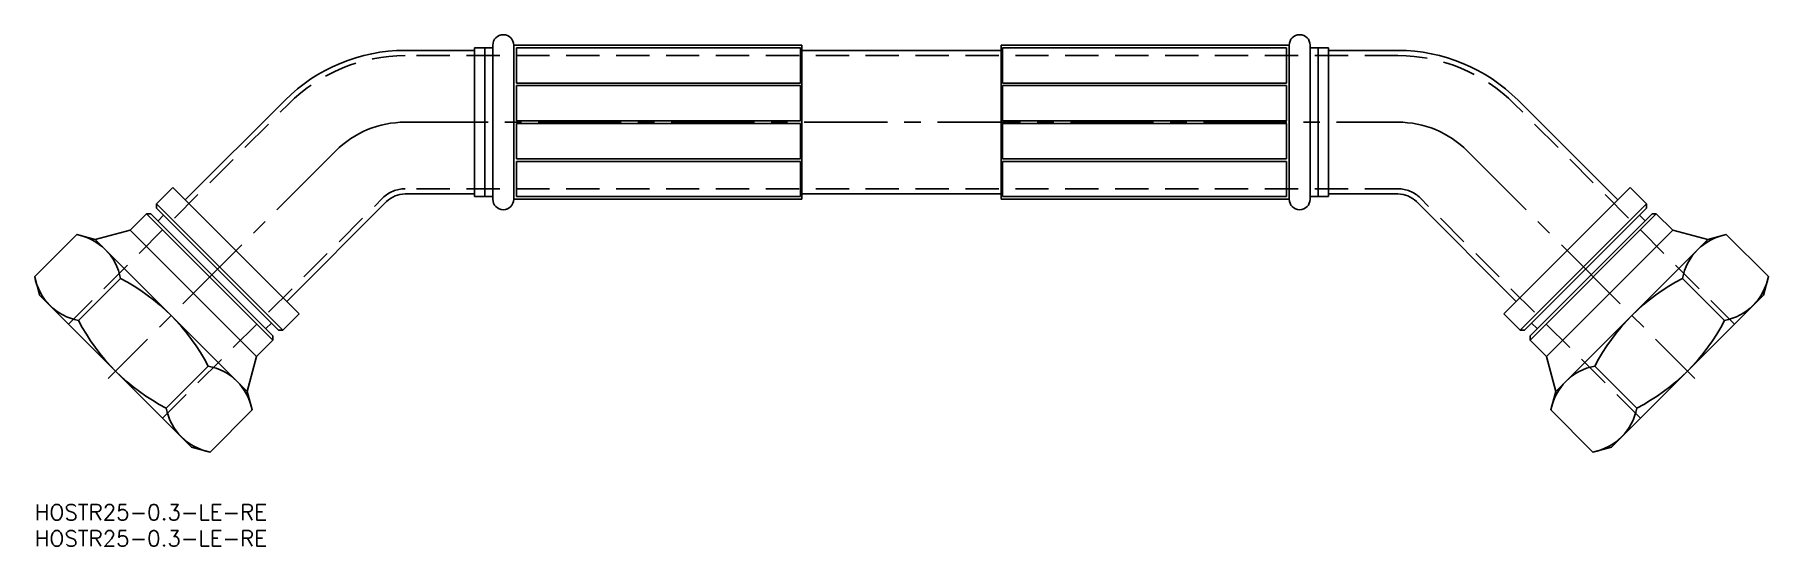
# Model space of a CAD drawing. Extents: x 0 to 331, y -8 to 90.
import ezdxf

# ---------------------------------------------------------------- set-up
doc = ezdxf.new("R2010")
doc.units = 0
doc.header["$LTSCALE"] = 0.5
doc.linetypes.add('CENTER', pattern=[50.8, 31.75, -6.35, 6.35, -6.35])
doc.linetypes.add('DASHED', pattern=[19.05, 12.7, -6.35])
for name, color, linetype in [('MSM_CENTER', 1, 'CENTER'), ('MSM_CONTINUOUS', 7, 'CONTINUOUS'), ('MSM_DASHED', 4, 'DASHED'), ('MSM_PART_NUMBER', 7, 'CONTINUOUS')]:
    doc.layers.add(name, color=color, linetype=linetype)
doc.styles.get("Standard").update_dxf_attribs({"font": 'txt.shx', "height": 3, "bigfont": 'bigfont.shx'})

# ---------------------------------------------------------------- blocks, each defined once
blk = doc.blocks.new('*U2')
at = {"layer": 'MSM_PART_NUMBER'}
blk.add_text('HOSTR25-0.3-LE-RE', height=3, dxfattribs=at).set_placement((0, -3))
blk = doc.blocks.new('*U3')
at = {"layer": 'MSM_PART_NUMBER'}
blk.add_text('HOSTR25-0.3-LE-RE', height=3, dxfattribs=at).set_placement((0, -8))

msp = doc.modelspace()

# ---------------------------------------------------------------- linework, layer by layer
at = {"layer": 'MSM_CENTER'}
for p, q in [((70.69, 72.94), (260.2, 72.94)), ((57.47, 67.47), (14.03, 24.03)), ((273.42, 67.47), (316.86, 24.03))]:
    msp.add_line(p, q, dxfattribs=at)
for centre, start, end in [((70.69, 54.24), 90, 135), ((260.2, 54.24), 45, 90)]:
    msp.add_arc(centre, 18.7, start, end, dxfattribs=at)
at = {"layer": 'MSM_CONTINUOUS'}
for p, q in [((83.94, 86.64), (70.69, 86.64)), ((83.94, 87.14), (87.44, 87.14)), ((83.94, 87.14), (83.94, 58.74)), ((85.94, 87.14), (85.94, 58.74)), ((87.44, 58.24), (87.44, 87.64)), ((146.44, 87.64), (91.44, 87.64)), ((91.44, 87.64), (91.44, 58.24)), ((91.94, 87.14), (91.94, 80.42)), ((146.19, 87.14), (91.94, 87.14)), ((146.19, 87.14), (146.19, 80.42)), ((146.44, 87.64), (146.44, 58.24)), ((184.44, 86.64), (146.44, 86.64)), ((184.44, 87.64), (184.44, 58.24)), ((184.44, 87.64), (239.44, 87.64)), ((184.69, 87.14), (184.69, 80.42)), ((184.69, 87.14), (238.94, 87.14)), ((238.94, 87.14), (238.94, 80.42)), ((239.44, 87.64), (239.44, 58.24)), ((243.44, 58.24), (243.44, 87.64)), ((246.94, 87.14), (243.44, 87.14)), ((244.94, 87.14), (244.94, 58.74)), ((246.94, 87.14), (246.94, 58.74)), ((246.94, 86.64), (260.2, 86.64)), ((146.19, 80.42), (91.94, 80.42)), ((91.94, 79.92), (146.19, 79.92)), ((91.94, 79.92), (91.94, 73.19)), ((146.19, 79.92), (146.19, 73.19)), ((184.69, 80.42), (238.94, 80.42)), ((184.69, 79.92), (184.69, 73.19)), ((238.94, 79.92), (184.69, 79.92)), ((238.94, 79.92), (238.94, 73.19)), ((28.74, 58.11), (47.78, 77.15)), ((302.15, 58.11), (283.11, 77.15)), ((146.19, 73.19), (91.94, 73.19)), ((184.69, 73.19), (238.94, 73.19)), ((91.94, 65.97), (91.94, 72.69)), ((91.94, 72.69), (146.19, 72.69)), ((146.19, 65.97), (146.19, 72.69)), ((238.94, 72.69), (184.69, 72.69)), ((184.69, 65.97), (184.69, 72.69)), ((238.94, 65.97), (238.94, 72.69)), ((91.94, 65.97), (146.19, 65.97)), ((91.94, 58.74), (91.94, 65.47)), ((146.19, 65.47), (91.94, 65.47)), ((146.19, 58.74), (146.19, 65.47)), ((238.94, 65.97), (184.69, 65.97)), ((184.69, 65.47), (238.94, 65.47)), ((184.69, 58.74), (184.69, 65.47)), ((238.94, 58.74), (238.94, 65.47)), ((26.38, 60.47), (23.25, 57.34)), ((26.38, 60.47), (50.47, 36.38)), ((304.51, 60.47), (280.42, 36.38)), ((304.51, 60.47), (307.63, 57.34)), ((23.25, 57.34), (47.34, 33.25)), ((23.25, 57.34), (23.25, 56.53)), ((23.25, 56.53), (46.53, 33.25)), ((48.11, 38.74), (67.15, 57.78)), ((83.94, 59.24), (70.69, 59.24)), ((83.94, 58.74), (87.44, 58.74)), ((146.44, 58.24), (91.44, 58.24)), ((146.19, 58.74), (91.94, 58.74)), ((146.44, 59.24), (184.44, 59.24)), ((184.44, 58.24), (239.44, 58.24)), ((184.69, 58.74), (238.94, 58.74)), ((246.94, 58.74), (243.44, 58.74)), ((246.94, 59.24), (260.2, 59.24)), ((282.78, 38.74), (263.73, 57.78)), ((307.63, 57.34), (283.54, 33.25)), ((307.63, 56.53), (284.36, 33.25)), ((307.63, 57.34), (307.63, 56.53)), ((18.25, 52.34), (21.37, 55.47)), ((21.37, 55.47), (22.19, 55.47)), ((21.37, 55.47), (45.47, 31.37)), ((22.19, 55.47), (45.47, 32.19)), ((23.54, 54.12), (24.6, 55.18)), ((308.7, 55.47), (285.42, 32.19)), ((309.51, 55.47), (285.42, 31.37)), ((307.35, 54.12), (306.29, 55.18)), ((309.51, 55.47), (308.7, 55.47)), ((312.64, 52.34), (309.51, 55.47)), ((0, 43.48), (8.02, 51.49)), ((11.55, 50.55), (8.02, 51.49)), ((11.55, 50.55), (18.25, 52.34)), ((40.55, 21.55), (11.55, 50.55)), ((18.25, 52.34), (42.34, 28.25)), ((312.64, 52.34), (288.55, 28.25)), ((290.34, 21.55), (319.33, 50.55)), ((319.33, 50.55), (312.64, 52.34)), ((319.33, 50.55), (322.87, 51.49)), ((330.89, 43.48), (322.87, 51.49)), ((0.95, 39.94), (0, 43.48)), ((8.37, 35.11), (16.39, 43.12)), ((322.52, 35.11), (314.5, 43.12)), ((329.94, 39.94), (330.89, 43.48)), ((29.94, 10.95), (0.95, 39.94)), ((300.95, 10.95), (329.94, 39.94)), ((44.12, 33.54), (45.18, 34.6)), ((47.34, 33.25), (46.53, 33.25)), ((50.47, 36.38), (47.34, 33.25)), ((280.42, 36.38), (283.54, 33.25)), ((283.54, 33.25), (284.36, 33.25)), ((286.77, 33.54), (285.71, 34.6)), ((42.34, 28.25), (45.47, 31.37)), ((45.47, 31.37), (45.47, 32.19)), ((285.42, 31.37), (285.42, 32.19)), ((288.55, 28.25), (285.42, 31.37)), ((40.55, 21.55), (42.34, 28.25)), ((290.34, 21.55), (288.55, 28.25)), ((25.11, 18.37), (33.12, 26.39)), ((305.78, 18.37), (297.76, 26.39)), ((40.55, 21.55), (41.49, 18.02)), ((290.34, 21.55), (289.39, 18.02)), ((33.48, 10), (41.49, 18.02)), ((297.41, 10), (289.39, 18.02)), ((29.94, 10.95), (33.48, 10)), ((300.95, 10.95), (297.41, 10))]:
    msp.add_line(p, q, dxfattribs=at)
for centre, radius, start, end in [((89.44, 87.64), 2, 0, 180), ((241.44, 87.64), 2, 0, 180), ((70.69, 54.24), 32.4, 90, 135), ((260.2, 54.24), 32.4, 45, 90), ((70.69, 54.24), 5, 90, 135), ((89.44, 58.24), 2, 180, 0), ((241.44, 58.24), 2, 180, 0), ((260.2, 54.24), 5, 45, 90), ((6.09, 41.19), 10.48, 10.6157, 79.3842), ((324.8, 41.19), 10.48, 100.6158, 169.3843), ((10.3, 45.41), 10.48, 190.6158, 259.3843), ((-1.65, 8.35), 39.17, 27.412, 62.588), ((332.53, 8.35), 39.17, 117.412, 152.588), ((320.59, 45.41), 10.48, 280.6157, 349.3842), ((43.14, 53.14), 39.17, 207.412, 242.588), ((287.75, 53.14), 39.17, 297.412, 332.588), ((31.19, 16.09), 10.48, 10.6158, 79.3843), ((299.69, 16.09), 10.48, 100.6157, 169.3842), ((35.41, 20.3), 10.48, 190.6157, 259.3842), ((295.48, 20.3), 10.48, 280.6158, 349.3843)]:
    msp.add_arc(centre, radius, start, end, dxfattribs=at)
at = {"layer": 'MSM_DASHED'}
for p, q in [((260.2, 85.64), (70.69, 85.64)), ((6.46, 34.42), (48.49, 76.45)), ((324.42, 34.42), (282.4, 76.45)), ((260.2, 60.24), (70.69, 60.24)), ((24.42, 16.46), (66.45, 58.49)), ((306.46, 16.46), (264.44, 58.49))]:
    msp.add_line(p, q, dxfattribs=at)
for centre, radius, start, end in [((70.69, 54.24), 31.4, 90, 135), ((260.2, 54.24), 31.4, 45, 90), ((70.69, 54.24), 6, 90, 135), ((260.2, 54.24), 6, 45, 90)]:
    msp.add_arc(centre, radius, start, end, dxfattribs=at)

# ---------------------------------------------------------------- block references
at = {"layer": 'MSM_CONTINUOUS'}
for name in ['*U2', '*U3']:
    msp.add_blockref(name, (0, 0), dxfattribs=at)

doc.saveas('drawing.dxf')
